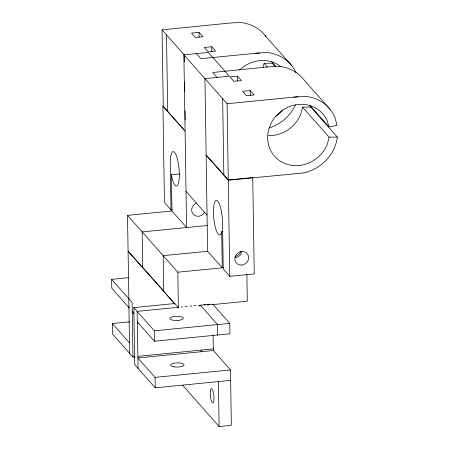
<?xml version="1.0" encoding="UTF-8"?>
<svg xmlns="http://www.w3.org/2000/svg" width="449" height="449" viewBox="0 0 449 449"><rect width="100%" height="100%" fill="white"/><g stroke="black" fill="none" stroke-linecap="round" stroke-linejoin="round"><path stroke-width="0.67" d="M272.33 63.635L272.335 63.208L264.107 63.303L263.075 67.372M310.787 107.479L310.798 107.053L302.564 107.148L300.847 113.934A32.115 29.499 -41.5 0 1 268.384 135.615M310.798 107.053L337.362 137.085L337.356 137.512A40.567 37.261 -41.5 0 1 303.036 172.988L228.288 180.223L206.147 155.197L204.94 78.62L183.882 54.845L208.347 52.432L229.4 76.207L204.94 78.62L227.093 103.73L229.776 276.331L254.241 273.924L252.748 177.54L228.283 179.948L206.119 154.922M207.668 225.465L142.159 231.909L142.715 267.66L174.801 303.833L174.796 303.546L133.813 307.616L134.751 364.667L155.231 387.818L230.663 380.376M302.564 107.148L329.128 137.186L327.411 143.966A32.115 29.499 -41.5 0 1 280.058 161A32.115 29.499 -41.5 0 1 279.491 112.553A32.115 29.499 -41.5 0 1 327.136 120.596L328.971 126.893L337.042 125.456L335.083 117.846A40.567 37.261 -41.5 0 0 304.467 96.327L293.697 97.175M223.069 231.476L221.705 231.611L221.374 232.908A17.326 4.243 84.4 0 1 214.173 221.424A17.326 4.243 84.4 0 1 216.558 200.4A17.326 4.243 84.4 0 1 222.524 222.766L223.237 268.951L229.776 276.331M255.24 53.33L266.01 52.482A40.567 37.261 -41.5 0 1 296.065 72.721M138.073 368.421L137.882 356.36L213.314 348.901M167.247 110.847L163.262 106.346L162.067 29.853L229.226 23.112L239.44 22.45A40.567 37.261 -41.5 0 1 265.954 36.655M199.042 32.334L191.515 33.074L195.394 37.458L202.914 36.717L199.042 32.334L199.115 37.233M211.771 46.724L204.244 47.465L208.123 51.848L215.643 51.107L211.771 46.724L211.844 51.624M259.584 52.903L200.866 58.684L196.438 53.678M237.499 76.178L229.978 76.919L233.85 81.303L241.377 80.562L237.499 76.178L237.577 81.078M250.228 90.569L242.707 91.31L246.58 95.693L254.106 94.952L250.228 90.569L250.306 95.469M227.093 103.73L298.041 96.748M183.882 54.845L186.599 227.536L171.945 210.991L171.383 174.74L179.538 173.937M163.251 106.104L162.942 106.127L164.441 202.51L170.974 209.896L172.337 209.762M128.863 298.944L127.505 215.368L171.945 210.991M221.705 231.611L222.261 267.817L207.623 251.272L163.178 255.649L163.733 291.379L174.801 303.945M127.505 215.368L177.821 272.195L223.624 267.683M128.936 307.582L111.779 288.191L111.638 279.351L128.307 277.707M178.141 307.722L178.135 307.324L137.13 311.37L137.882 356.36M203.779 304.82L205.816 304.624M207.853 304.422L209.891 304.22M198.991 305.292L212.837 304.192L229.77 323.353L229.933 333.792L154.478 341.234L137.299 321.81M207.41 305.129L208.768 304.994M135.054 356.916L132.977 357.118L112.497 333.972L112.334 323.527L129.699 321.815M137.321 323.415L138.713 323.28M133.813 307.616L154.316 330.795L229.77 323.353M182.625 385.214L219.118 426.55L231.347 425.349L230.5 369.937L213.342 350.54L137.91 357.971L155.062 377.368L155.231 387.818M155.062 377.368L230.5 369.937M180.919 307.049L182.305 306.914M185.089 306.645L187.171 306.442M189.955 306.173L192.037 305.971M194.125 305.769L196.207 305.561M198.531 305.999L199.917 305.864M329.128 137.186L337.362 137.085M128.094 251.272L142.715 267.66L128.088 250.98M142.72 267.458L163.728 291.092M132.247 311.701L134.099 313.784M265.112 35.555L291.676 65.593M330.133 109.433L303.569 79.4A40.567 37.261 -41.5 0 0 277.903 66.295L267.683 66.957L212.759 72.491L217.187 77.497M271.729 61.816L275.854 66.48M309.731 105.145L328.971 126.893M272.335 63.208L275.546 66.834M264.107 63.303L267.312 66.929M162.067 29.853L184.208 54.879L184.315 61.878M180.403 125.726L167.69 111.352L166.495 34.859M181.312 126.753L183.585 129.318M162.942 106.127L185.067 131.147M185.998 191.386L207.056 215.161L207.623 251.272M200.608 305.393L217.541 324.554L217.703 334.999M174.796 303.546L178.135 307.324M111.638 279.351L132.113 302.503L132.977 357.118M112.334 323.527L129.492 342.924M171.383 174.74L171.771 176.855A17.326 4.243 84.4 0 0 178.865 181.514A17.326 4.243 84.4 0 0 175.733 154.265A17.326 4.243 84.4 0 0 170.261 163.711L170.974 209.896M246.877 274.519L247.292 301.172L212.843 304.59L212.837 304.192M222.665 98.724L223.855 174.942M218.427 381.577L219.118 426.55M213.101 335.1L213.342 350.54M201.085 350.136L201.107 351.747M184.629 82.167L184.769 91.259M185.067 110.847L185.207 119.939M177.821 272.195L178.376 307.969M154.316 330.795L154.478 341.234M128.986 306.656L129.009 308.059M128.796 298.748L129.654 353.369M206.147 155.197L207.056 215.161M282.819 110.14A32.115 29.499 -41.5 0 1 275.4 116.504M239.485 70.123A32.115 29.499 -41.5 0 1 281.035 66.794M295.504 104.853A40.567 37.261 -41.5 0 1 269.282 127.943M240.787 251.474A7.184 6.6 -41.5 0 1 234.945 256.525M241.932 251.984A7.184 6.6 -41.5 0 1 235.315 257.704M204.626 212.287A7.184 6.6 -41.5 0 1 193.137 214.162A7.184 6.6 -41.5 0 1 196.673 203.049M178.73 320.356L177.001 320.479A6.763 2.099 -0.9 0 1 170.306 317.707A6.763 2.099 -0.9 0 1 181.503 316.876A6.763 2.099 -0.9 0 1 178.73 320.356M210.261 391.91A7.184 1.757 84.4 0 0 212.697 402.882A7.184 1.757 84.4 0 0 213.365 392.409A7.184 1.757 84.4 0 0 210.261 391.91M241.854 265.09A7.184 6.6 -41.5 0 0 247.696 254.257A7.184 6.6 -41.5 0 0 235.691 255.436A7.184 6.6 -41.5 0 0 241.854 265.09M173.988 366.839A6.763 2.099 -0.9 0 0 184.107 364.869A6.763 2.099 -0.9 0 0 173.948 363.202A6.763 2.099 -0.9 0 0 173.988 366.839"/></g></svg>
